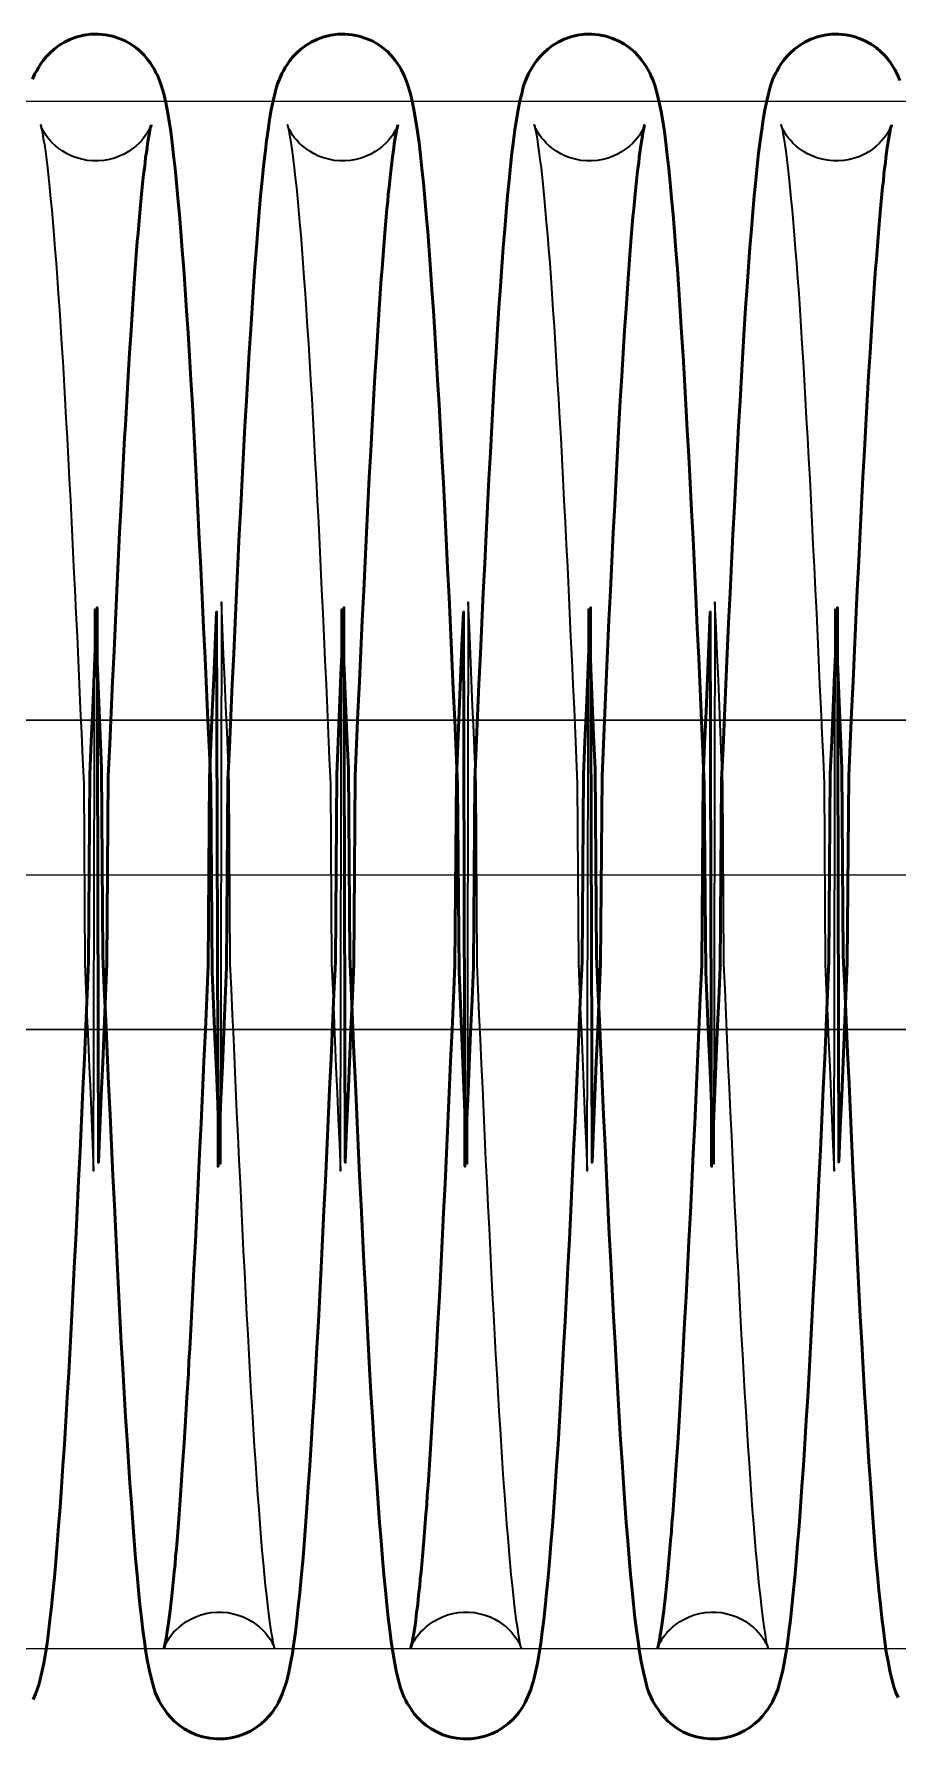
# Model space of a CAD drawing. Header units: millimetres. Extents: x 1448 to 104164, y -19509 to -89.
# Drawn here: x 57016 to 57071.8, y -3869 to -3758.8 of the extents above; entities that cross this region are included whole.
import ezdxf

# ---------------------------------------------------------------- set-up
doc = ezdxf.new("R2010")
doc.units = ezdxf.units.MM
doc.header["$LTSCALE"] = 60
doc.header["$MEASUREMENT"] = 0
doc.linetypes.add('CEN', pattern=[62, 60, -1, 0, -1])
doc.layers.get('0').update_dxf_attribs({"linetype": 'CONTINUOUS'})
doc.layers.add('cen', color=14, linetype='CONTINUOUS')
doc.layers.add('가려진 것(ISO)', color=7, linetype='CONTINUOUS', lineweight=35)
doc.layers.add('가시적인 것(ISO)', color=7, linetype='CONTINUOUS', lineweight=50)

# ---------------------------------------------------------------- blocks, each defined once
blk = doc.blocks.new('토션스프링 3')
at = {"layer": '가려진 것(ISO)', "flags": 128}
for points in [[(21461810.13, -50952857.63), (21461810.13, -50952857.65), (21461810.15, -50952857.7), (21461810.2, -50952857.81), (21461810.27, -50952857.97), (21461810.33, -50952858.08), (21461810.41, -50952858.2), (21461810.5, -50952858.33), (21461810.62, -50952858.48), (21461810.76, -50952858.65), (21461810.92, -50952858.83), (21461811.12, -50952859.01), (21461811.35, -50952859.19), (21461811.6, -50952859.36), (21461811.88, -50952859.52), (21461812.18, -50952859.66), (21461812.51, -50952859.77), (21461812.84, -50952859.86), (21461813.19, -50952859.92), (21461813.55, -50952859.95), (21461813.9, -50952859.95), (21461814.26, -50952859.91), (21461814.61, -50952859.85), (21461814.94, -50952859.76), (21461815.26, -50952859.63), (21461815.56, -50952859.49), (21461815.84, -50952859.33), (21461816.09, -50952859.16), (21461816.31, -50952858.98), (21461816.5, -50952858.8), (21461816.66, -50952858.62), (21461816.8, -50952858.46), (21461816.91, -50952858.31), (21461817, -50952858.17), (21461817.07, -50952858.05), (21461817.12, -50952857.95), (21461817.16, -50952857.87), (21461817.22, -50952857.74), (21461817.25, -50952857.67), (21461817.26, -50952857.63), (21461817.26, -50952857.64), (21461817.25, -50952857.67), (21461817.24, -50952857.73), (21461817.22, -50952857.81), (21461817.2, -50952857.91), (21461817.14, -50952858.17), (21461817.09, -50952858.51), (21461817.02, -50952858.9), (21461816.96, -50952859.35), (21461816.89, -50952859.86), (21461816.83, -50952860.42), (21461816.76, -50952861.02), (21461816.69, -50952861.68), (21461816.62, -50952862.38), (21461816.55, -50952863.13), (21461816.48, -50952863.93), (21461816.41, -50952864.76), (21461816.34, -50952865.64), (21461816.27, -50952866.56), (21461816.2, -50952867.53), (21461816.12, -50952868.53), (21461816.05, -50952869.57), (21461815.98, -50952870.66), (21461815.91, -50952871.77), (21461815.84, -50952872.93), (21461815.77, -50952874.11), (21461815.7, -50952875.33), (21461815.63, -50952876.58), (21461815.55, -50952877.86), (21461815.48, -50952879.18), (21461815.41, -50952880.53), (21461815.34, -50952881.91), (21461815.27, -50952883.31), (21461815.2, -50952884.74), (21461815.13, -50952886.2), (21461815.05, -50952887.68), (21461814.98, -50952889.18), (21461814.91, -50952890.7), (21461814.84, -50952892.24), (21461814.77, -50952893.79), (21461814.7, -50952895.37), (21461814.62, -50952896.97), (21461814.55, -50952898.58), (21461814.48, -50952900.21), (21461814.41, -50952911.85), (21461814.34, -50952913.5), (21461814.27, -50952915.16), (21461814.2, -50952916.83), (21461814.12, -50952918.5), (21461814.05, -50952920.18), (21461813.98, -50952921.86), (21461813.91, -50952923.54), (21461813.84, -50952925.23), (21461813.77, -50952888.93), (21461813.69, -50952890.62)], [(21461826.07, -50952857.63), (21461826.08, -50952857.65), (21461826.1, -50952857.7), (21461826.14, -50952857.81), (21461826.22, -50952857.97), (21461826.28, -50952858.07), (21461826.35, -50952858.19), (21461826.44, -50952858.33), (21461826.56, -50952858.48), (21461826.7, -50952858.65), (21461826.86, -50952858.82), (21461827.06, -50952859), (21461827.29, -50952859.18), (21461827.54, -50952859.35), (21461827.82, -50952859.51), (21461828.12, -50952859.65), (21461828.44, -50952859.77), (21461828.78, -50952859.86), (21461829.13, -50952859.92), (21461829.48, -50952859.95), (21461829.84, -50952859.95), (21461830.2, -50952859.92), (21461830.54, -50952859.85), (21461830.88, -50952859.76), (21461831.2, -50952859.64), (21461831.5, -50952859.49), (21461831.78, -50952859.33), (21461832.03, -50952859.16), (21461832.25, -50952858.98), (21461832.44, -50952858.8), (21461832.6, -50952858.62), (21461832.74, -50952858.46), (21461832.85, -50952858.31), (21461832.94, -50952858.17), (21461833.01, -50952858.06), (21461833.07, -50952857.95), (21461833.11, -50952857.87), (21461833.17, -50952857.74), (21461833.2, -50952857.67), (21461833.21, -50952857.63), (21461833.21, -50952857.63), (21461833.2, -50952857.67), (21461833.18, -50952857.73), (21461833.17, -50952857.81), (21461833.14, -50952857.91), (21461833.09, -50952858.17), (21461833.03, -50952858.51), (21461832.97, -50952858.9), (21461832.91, -50952859.35), (21461832.84, -50952859.86), (21461832.77, -50952860.41), (21461832.7, -50952861.02), (21461832.64, -50952861.68), (21461832.57, -50952862.38), (21461832.5, -50952863.13), (21461832.43, -50952863.92), (21461832.35, -50952864.76), (21461832.28, -50952865.64), (21461832.21, -50952866.56), (21461832.14, -50952867.52), (21461832.07, -50952868.53), (21461832, -50952869.57), (21461831.93, -50952870.65), (21461831.86, -50952871.77), (21461831.79, -50952872.92), (21461831.72, -50952874.11), (21461831.64, -50952875.33), (21461831.57, -50952876.58), (21461831.5, -50952877.86), (21461831.43, -50952879.18), (21461831.36, -50952880.53), (21461831.29, -50952881.9), (21461831.22, -50952883.31), (21461831.14, -50952884.74), (21461831.07, -50952886.2), (21461831, -50952887.68), (21461830.93, -50952889.18), (21461830.86, -50952890.7), (21461830.79, -50952892.23), (21461830.71, -50952893.79), (21461830.64, -50952895.37), (21461830.57, -50952896.96), (21461830.5, -50952898.58), (21461830.43, -50952900.21), (21461830.36, -50952911.85), (21461830.29, -50952913.5), (21461830.21, -50952915.16), (21461830.14, -50952916.83), (21461830.07, -50952918.5), (21461830, -50952920.18), (21461829.93, -50952921.86), (21461829.86, -50952923.54), (21461829.78, -50952925.23), (21461829.71, -50952888.93), (21461829.64, -50952890.62)], [(21461842.02, -50952857.63), (21461842.03, -50952857.65), (21461842.05, -50952857.7), (21461842.09, -50952857.81), (21461842.17, -50952857.97), (21461842.23, -50952858.07), (21461842.3, -50952858.19), (21461842.39, -50952858.33), (21461842.51, -50952858.48), (21461842.64, -50952858.65), (21461842.81, -50952858.82), (21461843.01, -50952859), (21461843.23, -50952859.18), (21461843.49, -50952859.35), (21461843.77, -50952859.51), (21461844.07, -50952859.65), (21461844.39, -50952859.77), (21461844.73, -50952859.86), (21461845.08, -50952859.92), (21461845.43, -50952859.95), (21461845.79, -50952859.95), (21461846.14, -50952859.92), (21461846.49, -50952859.85), (21461846.83, -50952859.76), (21461847.14, -50952859.64), (21461847.44, -50952859.49), (21461847.72, -50952859.33), (21461847.97, -50952859.16), (21461848.19, -50952858.98), (21461848.39, -50952858.8), (21461848.55, -50952858.62), (21461848.69, -50952858.46), (21461848.8, -50952858.31), (21461848.89, -50952858.17), (21461848.96, -50952858.06), (21461849.01, -50952857.95), (21461849.06, -50952857.87), (21461849.12, -50952857.74), (21461849.14, -50952857.67), (21461849.16, -50952857.63), (21461849.16, -50952857.63), (21461849.15, -50952857.67), (21461849.13, -50952857.73), (21461849.11, -50952857.81), (21461849.09, -50952857.91), (21461849.04, -50952858.17), (21461848.98, -50952858.51), (21461848.92, -50952858.9), (21461848.85, -50952859.35), (21461848.79, -50952859.86), (21461848.72, -50952860.41), (21461848.65, -50952861.02), (21461848.58, -50952861.68), (21461848.51, -50952862.38), (21461848.44, -50952863.13), (21461848.37, -50952863.92), (21461848.3, -50952864.76), (21461848.23, -50952865.64), (21461848.16, -50952866.56), (21461848.09, -50952867.52), (21461848.02, -50952868.53), (21461847.95, -50952869.57), (21461847.88, -50952870.65), (21461847.8, -50952871.77), (21461847.73, -50952872.92), (21461847.66, -50952874.11), (21461847.59, -50952875.33), (21461847.52, -50952876.58), (21461847.45, -50952877.86), (21461847.38, -50952879.18), (21461847.31, -50952880.53), (21461847.23, -50952881.9), (21461847.16, -50952883.31), (21461847.09, -50952884.74), (21461847.02, -50952886.2), (21461846.95, -50952887.68), (21461846.88, -50952889.18), (21461846.8, -50952890.7), (21461846.73, -50952892.23), (21461846.66, -50952893.79), (21461846.59, -50952895.37), (21461846.52, -50952896.96), (21461846.45, -50952898.58), (21461846.38, -50952900.21), (21461846.3, -50952911.85), (21461846.23, -50952913.5), (21461846.16, -50952915.16), (21461846.09, -50952916.83), (21461846.02, -50952918.5), (21461845.95, -50952920.18), (21461845.87, -50952921.86), (21461845.8, -50952923.54), (21461845.73, -50952925.23), (21461845.66, -50952888.93), (21461845.59, -50952890.62)], [(21461857.97, -50952857.63), (21461857.97, -50952857.65), (21461857.99, -50952857.7), (21461858.04, -50952857.81), (21461858.12, -50952857.97), (21461858.17, -50952858.07), (21461858.25, -50952858.19), (21461858.34, -50952858.33), (21461858.45, -50952858.48), (21461858.59, -50952858.65), (21461858.76, -50952858.82), (21461858.95, -50952859), (21461859.18, -50952859.18), (21461859.43, -50952859.35), (21461859.71, -50952859.51), (21461860.02, -50952859.65), (21461860.34, -50952859.77), (21461860.68, -50952859.86), (21461861.02, -50952859.92), (21461861.38, -50952859.95), (21461861.73, -50952859.95), (21461862.09, -50952859.92), (21461862.44, -50952859.85), (21461862.77, -50952859.76), (21461863.09, -50952859.64), (21461863.39, -50952859.49), (21461863.67, -50952859.33), (21461863.92, -50952859.16), (21461864.14, -50952858.98), (21461864.33, -50952858.8), (21461864.5, -50952858.62), (21461864.63, -50952858.46), (21461864.75, -50952858.31), (21461864.83, -50952858.17), (21461864.91, -50952858.06), (21461864.96, -50952857.95), (21461865, -50952857.87), (21461865.06, -50952857.74), (21461865.09, -50952857.67), (21461865.1, -50952857.63), (21461865.1, -50952857.63), (21461865.09, -50952857.67), (21461865.08, -50952857.73), (21461865.06, -50952857.81), (21461865.04, -50952857.91), (21461864.99, -50952858.17), (21461864.93, -50952858.51), (21461864.86, -50952858.9), (21461864.8, -50952859.35), (21461864.73, -50952859.86), (21461864.67, -50952860.41), (21461864.6, -50952861.02), (21461864.53, -50952861.68), (21461864.46, -50952862.38), (21461864.39, -50952863.13), (21461864.32, -50952863.92), (21461864.25, -50952864.76), (21461864.18, -50952865.64), (21461864.11, -50952866.56), (21461864.04, -50952867.52), (21461863.97, -50952868.53), (21461863.89, -50952869.57), (21461863.82, -50952870.65), (21461863.75, -50952871.77), (21461863.68, -50952872.92), (21461863.61, -50952874.11), (21461863.54, -50952875.33), (21461863.47, -50952876.58), (21461863.4, -50952877.86), (21461863.32, -50952879.18), (21461863.25, -50952880.53), (21461863.18, -50952881.9), (21461863.11, -50952883.31), (21461863.04, -50952884.74), (21461862.97, -50952886.2), (21461862.89, -50952887.68), (21461862.82, -50952889.18), (21461862.75, -50952890.7), (21461862.68, -50952892.23), (21461862.61, -50952893.79), (21461862.54, -50952895.37), (21461862.47, -50952896.96), (21461862.39, -50952898.58), (21461862.32, -50952900.21), (21461862.25, -50952911.85), (21461862.18, -50952913.5), (21461862.11, -50952915.16), (21461862.04, -50952916.83), (21461861.96, -50952918.5), (21461861.89, -50952920.18), (21461861.82, -50952921.86), (21461861.75, -50952923.54), (21461861.68, -50952925.23), (21461861.61, -50952888.93), (21461861.54, -50952890.62)], [(21461825.24, -50952956.08), (21461825.23, -50952956.06), (21461825.21, -50952956.01), (21461825.17, -50952955.9), (21461825.09, -50952955.74), (21461825.03, -50952955.64), (21461824.96, -50952955.52), (21461824.87, -50952955.38), (21461824.75, -50952955.23), (21461824.61, -50952955.06), (21461824.45, -50952954.89), (21461824.25, -50952954.71), (21461824.03, -50952954.53), (21461823.77, -50952954.36), (21461823.49, -50952954.2), (21461823.19, -50952954.06), (21461822.87, -50952953.94), (21461822.53, -50952953.85), (21461822.18, -50952953.79), (21461821.83, -50952953.76), (21461821.47, -50952953.76), (21461821.12, -50952953.79), (21461820.77, -50952953.86), (21461820.44, -50952953.95), (21461820.12, -50952954.07), (21461819.82, -50952954.21), (21461819.54, -50952954.37), (21461819.29, -50952954.55), (21461819.07, -50952954.73), (21461818.87, -50952954.91), (21461818.71, -50952955.08), (21461818.57, -50952955.25), (21461818.46, -50952955.4), (21461818.37, -50952955.53), (21461818.3, -50952955.65), (21461818.24, -50952955.75), (21461818.2, -50952955.84), (21461818.14, -50952955.97), (21461818.11, -50952956.04), (21461818.1, -50952956.08), (21461818.1, -50952956.08), (21461818.11, -50952956.04), (21461818.12, -50952955.99), (21461818.14, -50952955.9), (21461818.17, -50952955.8), (21461818.22, -50952955.54), (21461818.27, -50952955.21), (21461818.33, -50952954.82), (21461818.4, -50952954.37), (21461818.46, -50952953.86), (21461818.53, -50952953.3), (21461818.6, -50952952.69), (21461818.67, -50952952.03), (21461818.74, -50952951.32), (21461818.81, -50952950.56), (21461818.89, -50952949.77), (21461818.96, -50952948.93), (21461819.03, -50952948.05), (21461819.1, -50952947.13), (21461819.17, -50952946.17), (21461819.24, -50952945.16), (21461819.31, -50952944.12), (21461819.38, -50952943.03), (21461819.45, -50952941.91), (21461819.52, -50952940.76), (21461819.6, -50952939.57), (21461819.67, -50952938.35), (21461819.74, -50952937.1), (21461819.81, -50952935.82), (21461819.88, -50952934.51), (21461819.95, -50952933.16), (21461820.02, -50952931.78), (21461820.1, -50952930.38), (21461820.17, -50952928.95), (21461820.24, -50952927.49), (21461820.31, -50952926.01), (21461820.38, -50952924.51), (21461820.45, -50952922.99), (21461820.52, -50952921.45), (21461820.6, -50952919.89), (21461820.67, -50952918.32), (21461820.74, -50952916.73), (21461820.81, -50952915.12), (21461820.88, -50952913.49), (21461820.95, -50952911.85), (21461821.03, -50952900.2), (21461821.1, -50952898.54), (21461821.17, -50952896.87), (21461821.24, -50952895.2), (21461821.31, -50952893.52), (21461821.38, -50952891.84), (21461821.45, -50952890.16), (21461821.53, -50952888.47), (21461821.6, -50952924.78), (21461821.67, -50952923.09)], [(21461841.18, -50952956.08), (21461841.18, -50952956.06), (21461841.16, -50952956.01), (21461841.11, -50952955.9), (21461841.04, -50952955.74), (21461840.98, -50952955.64), (21461840.91, -50952955.52), (21461840.81, -50952955.38), (21461840.7, -50952955.23), (21461840.56, -50952955.06), (21461840.39, -50952954.89), (21461840.2, -50952954.71), (21461839.97, -50952954.53), (21461839.72, -50952954.36), (21461839.44, -50952954.2), (21461839.14, -50952954.06), (21461838.82, -50952953.94), (21461838.48, -50952953.85), (21461838.13, -50952953.79), (21461837.77, -50952953.76), (21461837.42, -50952953.76), (21461837.07, -50952953.79), (21461836.72, -50952953.86), (21461836.38, -50952953.95), (21461836.06, -50952954.07), (21461835.76, -50952954.21), (21461835.49, -50952954.37), (21461835.23, -50952954.55), (21461835.01, -50952954.73), (21461834.82, -50952954.91), (21461834.66, -50952955.08), (21461834.52, -50952955.25), (21461834.41, -50952955.4), (21461834.32, -50952955.53), (21461834.25, -50952955.65), (21461834.19, -50952955.75), (21461834.15, -50952955.84), (21461834.09, -50952955.97), (21461834.06, -50952956.04), (21461834.05, -50952956.08), (21461834.05, -50952956.08), (21461834.06, -50952956.04), (21461834.07, -50952955.99), (21461834.09, -50952955.9), (21461834.11, -50952955.8), (21461834.17, -50952955.54), (21461834.22, -50952955.21), (21461834.28, -50952954.82), (21461834.35, -50952954.37), (21461834.41, -50952953.86), (21461834.48, -50952953.3), (21461834.55, -50952952.69), (21461834.62, -50952952.03), (21461834.69, -50952951.32), (21461834.76, -50952950.57), (21461834.83, -50952949.77), (21461834.9, -50952948.93), (21461834.97, -50952948.05), (21461835.04, -50952947.13), (21461835.12, -50952946.17), (21461835.19, -50952945.16), (21461835.26, -50952944.12), (21461835.33, -50952943.03), (21461835.4, -50952941.92), (21461835.47, -50952940.76), (21461835.54, -50952939.57), (21461835.61, -50952938.35), (21461835.69, -50952937.1), (21461835.76, -50952935.82), (21461835.83, -50952934.51), (21461835.9, -50952933.16), (21461835.97, -50952931.78), (21461836.04, -50952930.38), (21461836.11, -50952928.95), (21461836.19, -50952927.49), (21461836.26, -50952926.01), (21461836.33, -50952924.51), (21461836.4, -50952922.99), (21461836.47, -50952921.45), (21461836.54, -50952919.89), (21461836.61, -50952918.32), (21461836.69, -50952916.73), (21461836.76, -50952915.12), (21461836.83, -50952913.49), (21461836.9, -50952911.85), (21461836.97, -50952900.2), (21461837.04, -50952898.54), (21461837.12, -50952896.87), (21461837.19, -50952895.2), (21461837.26, -50952893.52), (21461837.33, -50952891.84), (21461837.4, -50952890.15), (21461837.47, -50952888.47), (21461837.54, -50952924.78), (21461837.62, -50952923.09)], [(21461857.13, -50952956.08), (21461857.12, -50952956.06), (21461857.1, -50952956.01), (21461857.06, -50952955.9), (21461856.98, -50952955.74), (21461856.92, -50952955.64), (21461856.85, -50952955.52), (21461856.76, -50952955.38), (21461856.65, -50952955.23), (21461856.51, -50952955.06), (21461856.34, -50952954.89), (21461856.14, -50952954.71), (21461855.92, -50952954.53), (21461855.67, -50952954.36), (21461855.39, -50952954.2), (21461855.08, -50952954.06), (21461854.76, -50952953.94), (21461854.43, -50952953.85), (21461854.08, -50952953.79), (21461853.72, -50952953.76), (21461853.37, -50952953.76), (21461853.01, -50952953.79), (21461852.66, -50952953.86), (21461852.33, -50952953.95), (21461852.01, -50952954.07), (21461851.71, -50952954.21), (21461851.43, -50952954.37), (21461851.18, -50952954.55), (21461850.96, -50952954.73), (21461850.77, -50952954.91), (21461850.6, -50952955.08), (21461850.47, -50952955.25), (21461850.35, -50952955.4), (21461850.26, -50952955.53), (21461850.19, -50952955.65), (21461850.14, -50952955.75), (21461850.09, -50952955.84), (21461850.04, -50952955.97), (21461850.01, -50952956.04), (21461849.99, -50952956.08), (21461849.99, -50952956.08), (21461850, -50952956.04), (21461850.02, -50952955.99), (21461850.04, -50952955.9), (21461850.06, -50952955.8), (21461850.11, -50952955.54), (21461850.17, -50952955.21), (21461850.23, -50952954.82), (21461850.29, -50952954.37), (21461850.36, -50952953.86), (21461850.43, -50952953.3), (21461850.49, -50952952.69), (21461850.57, -50952952.03), (21461850.64, -50952951.32), (21461850.71, -50952950.57), (21461850.78, -50952949.77), (21461850.85, -50952948.93), (21461850.92, -50952948.05), (21461850.99, -50952947.13), (21461851.06, -50952946.17), (21461851.13, -50952945.16), (21461851.2, -50952944.12), (21461851.28, -50952943.03), (21461851.35, -50952941.92), (21461851.42, -50952940.76), (21461851.49, -50952939.57), (21461851.56, -50952938.35), (21461851.63, -50952937.1), (21461851.7, -50952935.82), (21461851.77, -50952934.51), (21461851.85, -50952933.16), (21461851.92, -50952931.78), (21461851.99, -50952930.38), (21461852.06, -50952928.95), (21461852.13, -50952927.49), (21461852.2, -50952926.01), (21461852.28, -50952924.51), (21461852.35, -50952922.99), (21461852.42, -50952921.45), (21461852.49, -50952919.89), (21461852.56, -50952918.32), (21461852.63, -50952916.73), (21461852.7, -50952915.12), (21461852.78, -50952913.49), (21461852.85, -50952911.85), (21461852.92, -50952900.2), (21461852.99, -50952898.54), (21461853.06, -50952896.87), (21461853.13, -50952895.2), (21461853.21, -50952893.52), (21461853.28, -50952891.84), (21461853.35, -50952890.15), (21461853.42, -50952888.47), (21461853.49, -50952924.78), (21461853.56, -50952923.09)]]:
    blk.add_lwpolyline(points, dxfattribs=at)
at = {"layer": '가시적인 것(ISO)', "flags": 128}
for points in [[(21461809.59, -50952854.75), (21461809.72, -50952854.43), (21461809.81, -50952854.25), (21461809.91, -50952854.05), (21461810.03, -50952853.85), (21461810.17, -50952853.63), (21461810.35, -50952853.39), (21461810.56, -50952853.14), (21461810.81, -50952852.9), (21461811.1, -50952852.65), (21461811.43, -50952852.41), (21461811.8, -50952852.21), (21461812.2, -50952852.03), (21461812.63, -50952851.89), (21461813.08, -50952851.8), (21461813.54, -50952851.76), (21461814.01, -50952851.77), (21461814.46, -50952851.83), (21461814.91, -50952851.93), (21461815.33, -50952852.09), (21461815.72, -50952852.27), (21461816.08, -50952852.49), (21461816.4, -50952852.73), (21461816.67, -50952852.98), (21461816.91, -50952853.23), (21461817.1, -50952853.47), (21461817.27, -50952853.7), (21461817.41, -50952853.92), (21461817.52, -50952854.12), (21461817.63, -50952854.31), (21461817.79, -50952854.65), (21461817.9, -50952854.97), (21461817.99, -50952855.25), (21461818.06, -50952855.53), (21461818.19, -50952856.08), (21461818.31, -50952856.66), (21461818.41, -50952857.28), (21461818.51, -50952857.94), (21461818.61, -50952858.66), (21461818.71, -50952859.45), (21461818.8, -50952860.3), (21461818.9, -50952861.22), (21461818.99, -50952862.21), (21461819.08, -50952863.26), (21461819.18, -50952864.37), (21461819.27, -50952865.55), (21461819.36, -50952866.79), (21461819.45, -50952868.08), (21461819.55, -50952869.44), (21461819.64, -50952870.86), (21461819.73, -50952872.33), (21461819.82, -50952873.87), (21461819.91, -50952875.46), (21461820.01, -50952877.1), (21461820.1, -50952878.79), (21461820.19, -50952880.52), (21461820.28, -50952882.3), (21461820.37, -50952884.11), (21461820.46, -50952885.97), (21461820.55, -50952887.87), (21461820.65, -50952889.81), (21461820.74, -50952891.79), (21461820.83, -50952893.79), (21461820.92, -50952895.83), (21461821.01, -50952897.88), (21461821.1, -50952899.96), (21461821.2, -50952912.05), (21461821.29, -50952914.16), (21461821.38, -50952916.29), (21461821.47, -50952918.44), (21461821.56, -50952920.6), (21461821.65, -50952922.76), (21461821.75, -50952924.93), (21461821.84, -50952889.1), (21461821.93, -50952891.26), (21461822.02, -50952893.41), (21461822.11, -50952895.55), (21461822.2, -50952897.69), (21461822.3, -50952899.82), (21461822.39, -50952911.94), (21461822.48, -50952914.04), (21461822.57, -50952916.11), (21461822.66, -50952918.16), (21461822.75, -50952920.18), (21461822.84, -50952922.16), (21461822.94, -50952924.12), (21461823.03, -50952926.04), (21461823.12, -50952927.93), (21461823.21, -50952929.78), (21461823.3, -50952931.59), (21461823.39, -50952933.35), (21461823.49, -50952935.07), (21461823.58, -50952936.73), (21461823.62, -50952937.54), (21461823.67, -50952938.34), (21461823.76, -50952939.89), (21461823.85, -50952941.39), (21461823.94, -50952942.84), (21461824.03, -50952944.23), (21461824.12, -50952945.55), (21461824.17, -50952946.19), (21461824.21, -50952946.81), (21461824.26, -50952947.42), (21461824.31, -50952948), (21461824.35, -50952948.57), (21461824.4, -50952949.12), (21461824.44, -50952949.66), (21461824.49, -50952950.17), (21461824.53, -50952950.67), (21461824.58, -50952951.15), (21461824.62, -50952951.62), (21461824.66, -50952952.06), (21461824.71, -50952952.49), (21461824.75, -50952952.89), (21461824.8, -50952953.27), (21461824.84, -50952953.64), (21461824.88, -50952953.98), (21461824.92, -50952954.3), (21461824.97, -50952954.6), (21461825.01, -50952954.88), (21461825.05, -50952955.13), (21461825.09, -50952955.36), (21461825.12, -50952955.56), (21461825.16, -50952955.73), (21461825.19, -50952955.88), (21461825.21, -50952955.98), (21461825.23, -50952956.05), (21461825.24, -50952956.08)], [(21461821.67, -50952923.09), (21461821.76, -50952920.93), (21461821.85, -50952918.77), (21461821.94, -50952916.62), (21461822.04, -50952914.48), (21461822.13, -50952912.36), (21461822.22, -50952900.26), (21461822.31, -50952898.19), (21461822.4, -50952896.13), (21461822.49, -50952894.1), (21461822.58, -50952892.09), (21461822.68, -50952890.11), (21461822.77, -50952888.16), (21461822.86, -50952886.25), (21461822.95, -50952884.38), (21461823.04, -50952882.56), (21461823.13, -50952880.78), (21461823.23, -50952879.04), (21461823.32, -50952877.35), (21461823.41, -50952875.7), (21461823.5, -50952874.1), (21461823.59, -50952872.56), (21461823.69, -50952871.07), (21461823.78, -50952869.64), (21461823.87, -50952868.27), (21461823.96, -50952866.96), (21461824.05, -50952865.72), (21461824.15, -50952864.53), (21461824.24, -50952863.41), (21461824.33, -50952862.36), (21461824.43, -50952861.37), (21461824.52, -50952860.44), (21461824.61, -50952859.58), (21461824.71, -50952858.79), (21461824.8, -50952858.06), (21461824.9, -50952857.39), (21461825.01, -50952856.76), (21461825.13, -50952856.17), (21461825.26, -50952855.62), (21461825.42, -50952855.06), (21461825.53, -50952854.75), (21461825.67, -50952854.43), (21461825.75, -50952854.25), (21461825.86, -50952854.05), (21461825.98, -50952853.85), (21461826.12, -50952853.63), (21461826.3, -50952853.39), (21461826.51, -50952853.14), (21461826.75, -50952852.89), (21461827.05, -50952852.65), (21461827.38, -50952852.41), (21461827.75, -50952852.21), (21461828.15, -50952852.03), (21461828.58, -50952851.89), (21461829.03, -50952851.8), (21461829.49, -50952851.76), (21461829.95, -50952851.77), (21461830.41, -50952851.83), (21461830.85, -50952851.93), (21461831.27, -50952852.09), (21461831.67, -50952852.27), (21461832.03, -50952852.49), (21461832.34, -50952852.73), (21461832.62, -50952852.98), (21461832.85, -50952853.23), (21461833.05, -50952853.47), (21461833.21, -50952853.7), (21461833.35, -50952853.92), (21461833.47, -50952854.12), (21461833.57, -50952854.31), (21461833.74, -50952854.66), (21461833.85, -50952854.97), (21461833.94, -50952855.25), (21461834, -50952855.53), (21461834.13, -50952856.08), (21461834.25, -50952856.66), (21461834.36, -50952857.28), (21461834.46, -50952857.94), (21461834.56, -50952858.66), (21461834.65, -50952859.45), (21461834.75, -50952860.3), (21461834.84, -50952861.22), (21461834.94, -50952862.21), (21461835.03, -50952863.26), (21461835.12, -50952864.37), (21461835.22, -50952865.55), (21461835.31, -50952866.79), (21461835.4, -50952868.08), (21461835.49, -50952869.44), (21461835.58, -50952870.86), (21461835.68, -50952872.33), (21461835.77, -50952873.87), (21461835.86, -50952875.46), (21461835.95, -50952877.1), (21461836.04, -50952878.79), (21461836.14, -50952880.52), (21461836.23, -50952882.3), (21461836.32, -50952884.11), (21461836.41, -50952885.97), (21461836.5, -50952887.87), (21461836.59, -50952889.81), (21461836.69, -50952891.79), (21461836.78, -50952893.79), (21461836.87, -50952895.83), (21461836.96, -50952897.88), (21461837.05, -50952899.96), (21461837.14, -50952912.05), (21461837.23, -50952914.16), (21461837.33, -50952916.29), (21461837.42, -50952918.44), (21461837.51, -50952920.6), (21461837.6, -50952922.76), (21461837.69, -50952924.93), (21461837.78, -50952889.1), (21461837.88, -50952891.26), (21461837.97, -50952893.41), (21461838.06, -50952895.55), (21461838.15, -50952897.69), (21461838.24, -50952899.82), (21461838.33, -50952911.94), (21461838.43, -50952914.04), (21461838.52, -50952916.11), (21461838.61, -50952918.16), (21461838.7, -50952920.18), (21461838.79, -50952922.16), (21461838.88, -50952924.12), (21461838.97, -50952926.04), (21461839.07, -50952927.93), (21461839.16, -50952929.78), (21461839.25, -50952931.59), (21461839.34, -50952933.35), (21461839.43, -50952935.07), (21461839.52, -50952936.73), (21461839.57, -50952937.54), (21461839.61, -50952938.34), (21461839.71, -50952939.89), (21461839.8, -50952941.39), (21461839.89, -50952942.84), (21461839.98, -50952944.23), (21461840.07, -50952945.55), (21461840.12, -50952946.19), (21461840.16, -50952946.81), (21461840.21, -50952947.42), (21461840.25, -50952948), (21461840.3, -50952948.57), (21461840.34, -50952949.12), (21461840.39, -50952949.66), (21461840.43, -50952950.17), (21461840.48, -50952950.67), (21461840.52, -50952951.15), (21461840.57, -50952951.62), (21461840.61, -50952952.06), (21461840.66, -50952952.49), (21461840.7, -50952952.89), (21461840.74, -50952953.27), (21461840.79, -50952953.64), (21461840.83, -50952953.98), (21461840.87, -50952954.3), (21461840.91, -50952954.6), (21461840.95, -50952954.88), (21461840.99, -50952955.13), (21461841.03, -50952955.36), (21461841.07, -50952955.56), (21461841.1, -50952955.73), (21461841.13, -50952955.88), (21461841.16, -50952955.98), (21461841.18, -50952956.05), (21461841.18, -50952956.08)], [(21461837.62, -50952923.09), (21461837.71, -50952920.93), (21461837.8, -50952918.77), (21461837.89, -50952916.62), (21461837.98, -50952914.48), (21461838.07, -50952912.36), (21461838.17, -50952900.26), (21461838.26, -50952898.19), (21461838.35, -50952896.13), (21461838.44, -50952894.1), (21461838.53, -50952892.09), (21461838.62, -50952890.11), (21461838.71, -50952888.16), (21461838.81, -50952886.25), (21461838.9, -50952884.38), (21461838.99, -50952882.56), (21461839.08, -50952880.78), (21461839.17, -50952879.04), (21461839.26, -50952877.35), (21461839.36, -50952875.7), (21461839.45, -50952874.1), (21461839.54, -50952872.56), (21461839.63, -50952871.07), (21461839.72, -50952869.64), (21461839.82, -50952868.27), (21461839.91, -50952866.96), (21461840, -50952865.72), (21461840.09, -50952864.53), (21461840.19, -50952863.41), (21461840.28, -50952862.36), (21461840.37, -50952861.37), (21461840.47, -50952860.44), (21461840.56, -50952859.58), (21461840.65, -50952858.79), (21461840.75, -50952858.06), (21461840.85, -50952857.39), (21461840.96, -50952856.76), (21461841.08, -50952856.17), (21461841.21, -50952855.61), (21461841.37, -50952855.06), (21461841.48, -50952854.75), (21461841.62, -50952854.43), (21461841.7, -50952854.25), (21461841.8, -50952854.05), (21461841.92, -50952853.85), (21461842.07, -50952853.63), (21461842.24, -50952853.39), (21461842.45, -50952853.14), (21461842.7, -50952852.89), (21461842.99, -50952852.65), (21461843.32, -50952852.41), (21461843.69, -50952852.2), (21461844.1, -50952852.03), (21461844.53, -50952851.89), (21461844.98, -50952851.8), (21461845.44, -50952851.76), (21461845.9, -50952851.77), (21461846.36, -50952851.83), (21461846.8, -50952851.93), (21461847.22, -50952852.09), (21461847.62, -50952852.28), (21461847.97, -50952852.49), (21461848.29, -50952852.73), (21461848.57, -50952852.98), (21461848.8, -50952853.23), (21461849, -50952853.47), (21461849.16, -50952853.7), (21461849.3, -50952853.92), (21461849.42, -50952854.12), (21461849.52, -50952854.31), (21461849.68, -50952854.66), (21461849.8, -50952854.97), (21461849.88, -50952855.25), (21461849.95, -50952855.53), (21461850.08, -50952856.08), (21461850.2, -50952856.66), (21461850.31, -50952857.28), (21461850.41, -50952857.94), (21461850.5, -50952858.66), (21461850.6, -50952859.45), (21461850.7, -50952860.3), (21461850.79, -50952861.22), (21461850.89, -50952862.21), (21461850.98, -50952863.26), (21461851.07, -50952864.37), (21461851.16, -50952865.55), (21461851.26, -50952866.79), (21461851.35, -50952868.08), (21461851.44, -50952869.44), (21461851.53, -50952870.86), (21461851.62, -50952872.33), (21461851.72, -50952873.87), (21461851.81, -50952875.46), (21461851.9, -50952877.1), (21461851.99, -50952878.79), (21461852.08, -50952880.52), (21461852.17, -50952882.3), (21461852.27, -50952884.11), (21461852.36, -50952885.97), (21461852.45, -50952887.87), (21461852.54, -50952889.81), (21461852.63, -50952891.79), (21461852.72, -50952893.79), (21461852.82, -50952895.83), (21461852.91, -50952897.88), (21461853, -50952899.96), (21461853.09, -50952912.05), (21461853.18, -50952914.16), (21461853.27, -50952916.29), (21461853.36, -50952918.44), (21461853.46, -50952920.6), (21461853.55, -50952922.76), (21461853.64, -50952924.93), (21461853.73, -50952889.1), (21461853.82, -50952891.26), (21461853.91, -50952893.41), (21461854.01, -50952895.55), (21461854.1, -50952897.69), (21461854.19, -50952899.82), (21461854.28, -50952911.94), (21461854.37, -50952914.04), (21461854.46, -50952916.11), (21461854.56, -50952918.16), (21461854.65, -50952920.18), (21461854.74, -50952922.16), (21461854.83, -50952924.12), (21461854.92, -50952926.04), (21461855.01, -50952927.93), (21461855.1, -50952929.78), (21461855.2, -50952931.59), (21461855.29, -50952933.35), (21461855.38, -50952935.07), (21461855.47, -50952936.73), (21461855.52, -50952937.54), (21461855.56, -50952938.34), (21461855.65, -50952939.89), (21461855.74, -50952941.39), (21461855.84, -50952942.84), (21461855.93, -50952944.23), (21461856.02, -50952945.55), (21461856.06, -50952946.19), (21461856.11, -50952946.81), (21461856.15, -50952947.42), (21461856.2, -50952948), (21461856.24, -50952948.57), (21461856.29, -50952949.12), (21461856.33, -50952949.66), (21461856.38, -50952950.17), (21461856.42, -50952950.67), (21461856.47, -50952951.15), (21461856.51, -50952951.62), (21461856.56, -50952952.06), (21461856.6, -50952952.49), (21461856.65, -50952952.89), (21461856.69, -50952953.27), (21461856.73, -50952953.64), (21461856.78, -50952953.98), (21461856.82, -50952954.3), (21461856.86, -50952954.6), (21461856.9, -50952954.88), (21461856.94, -50952955.13), (21461856.98, -50952955.36), (21461857.02, -50952955.56), (21461857.05, -50952955.73), (21461857.08, -50952955.88), (21461857.11, -50952955.98), (21461857.12, -50952956.05), (21461857.13, -50952956.08)], [(21461853.56, -50952923.09), (21461853.65, -50952920.93), (21461853.75, -50952918.77), (21461853.84, -50952916.62), (21461853.93, -50952914.48), (21461854.02, -50952912.36), (21461854.11, -50952900.26), (21461854.2, -50952898.19), (21461854.29, -50952896.13), (21461854.39, -50952894.1), (21461854.48, -50952892.09), (21461854.57, -50952890.11), (21461854.66, -50952888.16), (21461854.75, -50952886.25), (21461854.85, -50952884.38), (21461854.94, -50952882.56), (21461855.03, -50952880.78), (21461855.12, -50952879.04), (21461855.21, -50952877.35), (21461855.3, -50952875.7), (21461855.39, -50952874.1), (21461855.49, -50952872.56), (21461855.58, -50952871.07), (21461855.67, -50952869.64), (21461855.76, -50952868.27), (21461855.86, -50952866.96), (21461855.95, -50952865.72), (21461856.04, -50952864.53), (21461856.13, -50952863.41), (21461856.23, -50952862.36), (21461856.32, -50952861.37), (21461856.41, -50952860.44), (21461856.51, -50952859.58), (21461856.6, -50952858.79), (21461856.7, -50952858.06), (21461856.8, -50952857.39), (21461856.9, -50952856.76), (21461857.02, -50952856.17), (21461857.15, -50952855.61), (21461857.32, -50952855.06), (21461857.43, -50952854.75), (21461857.56, -50952854.42), (21461857.65, -50952854.25), (21461857.75, -50952854.05), (21461857.87, -50952853.85), (21461858.01, -50952853.63), (21461858.19, -50952853.39), (21461858.4, -50952853.14), (21461858.65, -50952852.89), (21461858.94, -50952852.65), (21461859.27, -50952852.41), (21461859.64, -50952852.2), (21461860.04, -50952852.03), (21461860.47, -50952851.89), (21461860.92, -50952851.8), (21461861.38, -50952851.76), (21461861.85, -50952851.77), (21461862.31, -50952851.83), (21461862.75, -50952851.93), (21461863.17, -50952852.09), (21461863.56, -50952852.28), (21461863.92, -50952852.49), (21461864.24, -50952852.73), (21461864.51, -50952852.98), (21461864.75, -50952853.23), (21461864.94, -50952853.47), (21461865.11, -50952853.7), (21461865.25, -50952853.92), (21461865.36, -50952854.12), (21461865.47, -50952854.31), (21461865.63, -50952854.66)], [(21461813.69, -50952890.62), (21461813.6, -50952892.78), (21461813.51, -50952894.94), (21461813.42, -50952897.09), (21461813.33, -50952899.22), (21461813.24, -50952911.34), (21461813.15, -50952913.43), (21461813.05, -50952915.51), (21461812.96, -50952917.57), (21461812.87, -50952919.6), (21461812.78, -50952921.61), (21461812.69, -50952923.59), (21461812.6, -50952925.54), (21461812.5, -50952927.45), (21461812.41, -50952929.31), (21461812.32, -50952931.13), (21461812.23, -50952932.91), (21461812.14, -50952934.65), (21461812.05, -50952936.35), (21461811.95, -50952938), (21461811.86, -50952939.59), (21461811.77, -50952941.14), (21461811.68, -50952942.62), (21461811.59, -50952944.05), (21461811.49, -50952945.42), (21461811.4, -50952946.72), (21461811.31, -50952947.97), (21461811.22, -50952949.15), (21461811.13, -50952950.28), (21461811.03, -50952951.34), (21461810.94, -50952952.33), (21461810.84, -50952953.26), (21461810.75, -50952954.13), (21461810.65, -50952954.93), (21461810.56, -50952955.66), (21461810.46, -50952956.33), (21461810.35, -50952956.95), (21461810.23, -50952957.54), (21461810.11, -50952958.09), (21461809.96, -50952958.64), (21461809.85, -50952958.95), (21461809.7, -50952959.28)], [(21461829.64, -50952890.62), (21461829.55, -50952892.78), (21461829.46, -50952894.94), (21461829.37, -50952897.09), (21461829.27, -50952899.22), (21461829.18, -50952911.34), (21461829.09, -50952913.43), (21461829, -50952915.51), (21461828.91, -50952917.57), (21461828.82, -50952919.6), (21461828.73, -50952921.61), (21461828.63, -50952923.59), (21461828.54, -50952925.54), (21461828.45, -50952927.45), (21461828.36, -50952929.31), (21461828.27, -50952931.13), (21461828.18, -50952932.91), (21461828.08, -50952934.65), (21461827.99, -50952936.35), (21461827.9, -50952938), (21461827.81, -50952939.59), (21461827.72, -50952941.14), (21461827.63, -50952942.62), (21461827.53, -50952944.05), (21461827.44, -50952945.42), (21461827.35, -50952946.72), (21461827.26, -50952947.97), (21461827.17, -50952949.15), (21461827.07, -50952950.27), (21461826.98, -50952951.33), (21461826.89, -50952952.33), (21461826.79, -50952953.26), (21461826.7, -50952954.13), (21461826.6, -50952954.93), (21461826.5, -50952955.66), (21461826.4, -50952956.33), (21461826.3, -50952956.95), (21461826.18, -50952957.54), (21461826.05, -50952958.09), (21461825.91, -50952958.65), (21461825.81, -50952958.95), (21461825.66, -50952959.28), (21461825.57, -50952959.46), (21461825.46, -50952959.66), (21461825.33, -50952959.86), (21461825.19, -50952960.08), (21461825.01, -50952960.32), (21461824.8, -50952960.57), (21461824.55, -50952960.82), (21461824.26, -50952961.06), (21461823.93, -50952961.3), (21461823.56, -50952961.51), (21461823.16, -50952961.68), (21461822.73, -50952961.82), (21461822.28, -50952961.91), (21461821.82, -50952961.95), (21461821.35, -50952961.94), (21461820.9, -50952961.88), (21461820.45, -50952961.77), (21461820.03, -50952961.62), (21461819.64, -50952961.43), (21461819.28, -50952961.21), (21461818.97, -50952960.98), (21461818.69, -50952960.73), (21461818.45, -50952960.48), (21461818.26, -50952960.23), (21461818.09, -50952960.01), (21461817.96, -50952959.79), (21461817.84, -50952959.59), (21461817.75, -50952959.4), (21461817.6, -50952959.06), (21461817.48, -50952958.75), (21461817.31, -50952958.18), (21461817.17, -50952957.62), (21461817.06, -50952957.05), (21461816.95, -50952956.44), (21461816.85, -50952955.78), (21461816.75, -50952955.05), (21461816.66, -50952954.26), (21461816.56, -50952953.41), (21461816.47, -50952952.5), (21461816.37, -50952951.52), (21461816.28, -50952950.48), (21461816.19, -50952949.37), (21461816.1, -50952948.19), (21461816, -50952946.95), (21461815.91, -50952945.64), (21461815.82, -50952944.28), (21461815.73, -50952942.86), (21461815.63, -50952941.38), (21461815.54, -50952939.85), (21461815.45, -50952938.26), (21461815.36, -50952936.63), (21461815.27, -50952934.95), (21461815.18, -50952933.22), (21461815.08, -50952931.44), (21461814.99, -50952929.61), (21461814.9, -50952927.75), (21461814.81, -50952925.84), (21461814.72, -50952923.9), (21461814.63, -50952921.94), (21461814.53, -50952919.94), (21461814.44, -50952917.92), (21461814.35, -50952915.87), (21461814.26, -50952913.79), (21461814.17, -50952911.68), (21461814.08, -50952899.56), (21461813.98, -50952897.43), (21461813.89, -50952895.28), (21461813.8, -50952893.13), (21461813.71, -50952890.98), (21461813.62, -50952888.82), (21461813.53, -50952924.66), (21461813.44, -50952922.5), (21461813.34, -50952920.34), (21461813.25, -50952918.18), (21461813.16, -50952916.04), (21461813.07, -50952913.91), (21461812.98, -50952911.79), (21461812.89, -50952899.7), (21461812.79, -50952897.64), (21461812.7, -50952895.6), (21461812.61, -50952893.58), (21461812.52, -50952891.58), (21461812.43, -50952889.62), (21461812.34, -50952887.69), (21461812.24, -50952885.8), (21461812.15, -50952883.95), (21461812.06, -50952882.15), (21461811.97, -50952880.39), (21461811.88, -50952878.68), (21461811.79, -50952877.02), (21461811.7, -50952875.4), (21461811.61, -50952873.84), (21461811.51, -50952872.33), (21461811.42, -50952870.89), (21461811.33, -50952869.5), (21461811.29, -50952868.83), (21461811.24, -50952868.18), (21461811.2, -50952867.54), (21461811.15, -50952866.92), (21461811.1, -50952866.32), (21461811.06, -50952865.73), (21461811.01, -50952865.16), (21461810.97, -50952864.6), (21461810.92, -50952864.07), (21461810.88, -50952863.55), (21461810.83, -50952863.05), (21461810.79, -50952862.56), (21461810.74, -50952862.1), (21461810.7, -50952861.65), (21461810.65, -50952861.23), (21461810.61, -50952860.82), (21461810.57, -50952860.44), (21461810.52, -50952860.07), (21461810.48, -50952859.73), (21461810.44, -50952859.41), (21461810.4, -50952859.11), (21461810.36, -50952858.83), (21461810.31, -50952858.58), (21461810.28, -50952858.35), (21461810.24, -50952858.15), (21461810.2, -50952857.97), (21461810.18, -50952857.83), (21461810.15, -50952857.72), (21461810.13, -50952857.66), (21461810.13, -50952857.63)], [(21461845.59, -50952890.62), (21461845.5, -50952892.78), (21461845.4, -50952894.94), (21461845.31, -50952897.09), (21461845.22, -50952899.22), (21461845.13, -50952911.34), (21461845.04, -50952913.43), (21461844.95, -50952915.51), (21461844.86, -50952917.57), (21461844.76, -50952919.6), (21461844.67, -50952921.61), (21461844.58, -50952923.59), (21461844.49, -50952925.54), (21461844.4, -50952927.45), (21461844.31, -50952929.31), (21461844.21, -50952931.13), (21461844.12, -50952932.91), (21461844.03, -50952934.65), (21461843.94, -50952936.35), (21461843.85, -50952938), (21461843.76, -50952939.59), (21461843.66, -50952941.14), (21461843.57, -50952942.62), (21461843.48, -50952944.05), (21461843.39, -50952945.42), (21461843.3, -50952946.72), (21461843.2, -50952947.97), (21461843.11, -50952949.15), (21461843.02, -50952950.28), (21461842.93, -50952951.34), (21461842.83, -50952952.33), (21461842.74, -50952953.26), (21461842.64, -50952954.13), (21461842.55, -50952954.93), (21461842.45, -50952955.66), (21461842.35, -50952956.33), (21461842.24, -50952956.95), (21461842.13, -50952957.54), (21461842, -50952958.09), (21461841.86, -50952958.65), (21461841.75, -50952958.95), (21461841.61, -50952959.28), (21461841.51, -50952959.46), (21461841.41, -50952959.66), (21461841.28, -50952959.86), (21461841.14, -50952960.08), (21461840.96, -50952960.32), (21461840.75, -50952960.57), (21461840.5, -50952960.82), (21461840.21, -50952961.06), (21461839.88, -50952961.29), (21461839.51, -50952961.5), (21461839.11, -50952961.68), (21461838.68, -50952961.82), (21461838.23, -50952961.91), (21461837.77, -50952961.95), (21461837.3, -50952961.94), (21461836.85, -50952961.88), (21461836.4, -50952961.78), (21461835.98, -50952961.62), (21461835.59, -50952961.44), (21461835.23, -50952961.22), (21461834.92, -50952960.98), (21461834.64, -50952960.73), (21461834.4, -50952960.48), (21461834.21, -50952960.24), (21461834.04, -50952960.01), (21461833.91, -50952959.79), (21461833.79, -50952959.59), (21461833.7, -50952959.4), (21461833.55, -50952959.06), (21461833.43, -50952958.75), (21461833.34, -50952958.46), (21461833.26, -50952958.19), (21461833.12, -50952957.63), (21461833, -50952957.05), (21461832.89, -50952956.43), (21461832.79, -50952955.76), (21461832.7, -50952955.04), (21461832.6, -50952954.26), (21461832.51, -50952953.42), (21461832.41, -50952952.5), (21461832.32, -50952951.52), (21461832.23, -50952950.48), (21461832.14, -50952949.37), (21461832.04, -50952948.2), (21461831.95, -50952946.97), (21461831.86, -50952945.67), (21461831.77, -50952944.31), (21461831.67, -50952942.89), (21461831.58, -50952941.41), (21461831.49, -50952939.87), (21461831.4, -50952938.29), (21461831.31, -50952936.65), (21461831.21, -50952934.97), (21461831.12, -50952933.24), (21461831.03, -50952931.47), (21461830.94, -50952929.65), (21461830.85, -50952927.79), (21461830.76, -50952925.88), (21461830.67, -50952923.94), (21461830.57, -50952921.97), (21461830.48, -50952919.97), (21461830.39, -50952917.94), (21461830.3, -50952915.89), (21461830.21, -50952913.82), (21461830.12, -50952911.72), (21461830.02, -50952899.61), (21461829.93, -50952897.47), (21461829.84, -50952895.33), (21461829.75, -50952893.17), (21461829.66, -50952891.01), (21461829.57, -50952888.84), (21461829.47, -50952924.68), (21461829.38, -50952922.52), (21461829.29, -50952920.37), (21461829.2, -50952918.22), (21461829.11, -50952916.08), (21461829.02, -50952913.95), (21461828.93, -50952911.83), (21461828.83, -50952899.74), (21461828.74, -50952897.66), (21461828.65, -50952895.62), (21461828.56, -50952893.6), (21461828.47, -50952891.61), (21461828.38, -50952889.66), (21461828.29, -50952887.73), (21461828.19, -50952885.84), (21461828.1, -50952883.99), (21461828.01, -50952882.18), (21461827.92, -50952880.41), (21461827.83, -50952878.7), (21461827.78, -50952877.86), (21461827.74, -50952877.04), (21461827.69, -50952876.23), (21461827.65, -50952875.43), (21461827.55, -50952873.87), (21461827.46, -50952872.36), (21461827.37, -50952870.91), (21461827.28, -50952869.52), (21461827.19, -50952868.2), (21461827.14, -50952867.56), (21461827.1, -50952866.93), (21461827.05, -50952866.33), (21461827.01, -50952865.74), (21461826.96, -50952865.17), (21461826.92, -50952864.62), (21461826.83, -50952863.56), (21461826.78, -50952863.06), (21461826.73, -50952862.58), (21461826.69, -50952862.11), (21461826.64, -50952861.66), (21461826.6, -50952861.23), (21461826.55, -50952860.82), (21461826.51, -50952860.44), (21461826.46, -50952860.07), (21461826.42, -50952859.72), (21461826.38, -50952859.4), (21461826.34, -50952859.1), (21461826.3, -50952858.83), (21461826.26, -50952858.58), (21461826.22, -50952858.35), (21461826.19, -50952858.15), (21461826.15, -50952857.98), (21461826.12, -50952857.83), (21461826.1, -50952857.72), (21461826.08, -50952857.65), (21461826.07, -50952857.63)], [(21461861.54, -50952890.62), (21461861.44, -50952892.78), (21461861.35, -50952894.94), (21461861.26, -50952897.09), (21461861.17, -50952899.22), (21461861.08, -50952911.34), (21461860.99, -50952913.43), (21461860.89, -50952915.51), (21461860.8, -50952917.57), (21461860.71, -50952919.6), (21461860.62, -50952921.61), (21461860.53, -50952923.59), (21461860.44, -50952925.54), (21461860.34, -50952927.45), (21461860.25, -50952929.31), (21461860.16, -50952931.13), (21461860.07, -50952932.91), (21461859.98, -50952934.65), (21461859.89, -50952936.35), (21461859.79, -50952938), (21461859.7, -50952939.59), (21461859.61, -50952941.14), (21461859.52, -50952942.62), (21461859.43, -50952944.05), (21461859.34, -50952945.42), (21461859.24, -50952946.72), (21461859.15, -50952947.97), (21461859.06, -50952949.15), (21461858.97, -50952950.28), (21461858.87, -50952951.34), (21461858.78, -50952952.33), (21461858.69, -50952953.26), (21461858.59, -50952954.13), (21461858.49, -50952954.93), (21461858.4, -50952955.66), (21461858.3, -50952956.33), (21461858.19, -50952956.95), (21461858.08, -50952957.54), (21461857.95, -50952958.09), (21461857.8, -50952958.65), (21461857.7, -50952958.95), (21461857.55, -50952959.28), (21461857.46, -50952959.46), (21461857.35, -50952959.66), (21461857.23, -50952959.86), (21461857.08, -50952960.08), (21461856.91, -50952960.32), (21461856.7, -50952960.57), (21461856.45, -50952960.82), (21461856.16, -50952961.06), (21461855.83, -50952961.29), (21461855.46, -50952961.5), (21461855.05, -50952961.68), (21461854.62, -50952961.82), (21461854.18, -50952961.91), (21461853.72, -50952961.95), (21461853.25, -50952961.94), (21461852.8, -50952961.88), (21461852.35, -50952961.78), (21461851.93, -50952961.62), (21461851.54, -50952961.44), (21461851.18, -50952961.22), (21461850.86, -50952960.98), (21461850.59, -50952960.73), (21461850.35, -50952960.48), (21461850.15, -50952960.24), (21461849.99, -50952960.01), (21461849.85, -50952959.79), (21461849.74, -50952959.59), (21461849.64, -50952959.4), (21461849.49, -50952959.06), (21461849.38, -50952958.75), (21461849.28, -50952958.46), (21461849.2, -50952958.19), (21461849.07, -50952957.63), (21461848.95, -50952957.05), (21461848.84, -50952956.43), (21461848.74, -50952955.77), (21461848.64, -50952955.05), (21461848.55, -50952954.27), (21461848.46, -50952953.42), (21461848.36, -50952952.5), (21461848.27, -50952951.52), (21461848.17, -50952950.48), (21461848.08, -50952949.37), (21461847.99, -50952948.2), (21461847.9, -50952946.97), (21461847.81, -50952945.67), (21461847.71, -50952944.31), (21461847.62, -50952942.89), (21461847.53, -50952941.41), (21461847.44, -50952939.87), (21461847.35, -50952938.29), (21461847.25, -50952936.65), (21461847.16, -50952934.97), (21461847.07, -50952933.24), (21461846.98, -50952931.47), (21461846.89, -50952929.65), (21461846.8, -50952927.79), (21461846.7, -50952925.88), (21461846.61, -50952923.94), (21461846.52, -50952921.97), (21461846.43, -50952919.97), (21461846.34, -50952917.94), (21461846.25, -50952915.89), (21461846.15, -50952913.82), (21461846.06, -50952911.72), (21461845.97, -50952899.61), (21461845.88, -50952897.47), (21461845.79, -50952895.32), (21461845.7, -50952893.17), (21461845.6, -50952891), (21461845.51, -50952888.84), (21461845.42, -50952924.68), (21461845.33, -50952922.52), (21461845.24, -50952920.37), (21461845.15, -50952918.22), (21461845.06, -50952916.08), (21461844.96, -50952913.95), (21461844.87, -50952911.83), (21461844.78, -50952899.73), (21461844.69, -50952897.66), (21461844.6, -50952895.61), (21461844.51, -50952893.6), (21461844.42, -50952891.61), (21461844.32, -50952889.66), (21461844.23, -50952887.73), (21461844.14, -50952885.84), (21461844.05, -50952883.99), (21461843.96, -50952882.18), (21461843.87, -50952880.41), (21461843.77, -50952878.7), (21461843.73, -50952877.86), (21461843.68, -50952877.04), (21461843.59, -50952875.43), (21461843.5, -50952873.87), (21461843.41, -50952872.36), (21461843.32, -50952870.91), (21461843.23, -50952869.52), (21461843.14, -50952868.2), (21461843.09, -50952867.56), (21461843.04, -50952866.93), (21461843, -50952866.33), (21461842.95, -50952865.74), (21461842.91, -50952865.17), (21461842.86, -50952864.62), (21461842.77, -50952863.56), (21461842.73, -50952863.06), (21461842.68, -50952862.58), (21461842.64, -50952862.11), (21461842.59, -50952861.66), (21461842.54, -50952861.23), (21461842.5, -50952860.82), (21461842.46, -50952860.44), (21461842.41, -50952860.07), (21461842.37, -50952859.72), (21461842.33, -50952859.4), (21461842.29, -50952859.1), (21461842.25, -50952858.83), (21461842.21, -50952858.58), (21461842.17, -50952858.35), (21461842.14, -50952858.15), (21461842.1, -50952857.98), (21461842.07, -50952857.83), (21461842.04, -50952857.72), (21461842.03, -50952857.65), (21461842.02, -50952857.63)], [(21461865.59, -50952959.4), (21461865.44, -50952959.06), (21461865.32, -50952958.75), (21461865.23, -50952958.46), (21461865.15, -50952958.19), (21461865.02, -50952957.63), (21461864.9, -50952957.05), (21461864.79, -50952956.43), (21461864.69, -50952955.77), (21461864.59, -50952955.05), (21461864.5, -50952954.27), (21461864.4, -50952953.42), (21461864.31, -50952952.5), (21461864.21, -50952951.52), (21461864.12, -50952950.48), (21461864.03, -50952949.37), (21461863.94, -50952948.2), (21461863.84, -50952946.97), (21461863.75, -50952945.67), (21461863.66, -50952944.31), (21461863.57, -50952942.89), (21461863.48, -50952941.41), (21461863.38, -50952939.87), (21461863.29, -50952938.29), (21461863.2, -50952936.65), (21461863.11, -50952934.97), (21461863.02, -50952933.24), (21461862.93, -50952931.47), (21461862.83, -50952929.65), (21461862.74, -50952927.79), (21461862.65, -50952925.88), (21461862.56, -50952923.94), (21461862.47, -50952921.97), (21461862.38, -50952919.97), (21461862.28, -50952917.94), (21461862.19, -50952915.89), (21461862.1, -50952913.82), (21461862.01, -50952911.72), (21461861.92, -50952899.61), (21461861.83, -50952897.47), (21461861.74, -50952895.32), (21461861.64, -50952893.17), (21461861.55, -50952891), (21461861.46, -50952888.84), (21461861.37, -50952924.68), (21461861.28, -50952922.52), (21461861.19, -50952920.37), (21461861.09, -50952918.22), (21461861, -50952916.08), (21461860.91, -50952913.95), (21461860.82, -50952911.83), (21461860.73, -50952899.73), (21461860.64, -50952897.66), (21461860.54, -50952895.61), (21461860.45, -50952893.6), (21461860.36, -50952891.61), (21461860.27, -50952889.66), (21461860.18, -50952887.73), (21461860.09, -50952885.84), (21461860, -50952883.98), (21461859.9, -50952882.17), (21461859.81, -50952880.41), (21461859.72, -50952878.7), (21461859.68, -50952877.86), (21461859.63, -50952877.04), (21461859.54, -50952875.43), (21461859.45, -50952873.87), (21461859.36, -50952872.36), (21461859.26, -50952870.91), (21461859.17, -50952869.52), (21461859.08, -50952868.2), (21461859.04, -50952867.56), (21461858.99, -50952866.93), (21461858.95, -50952866.33), (21461858.9, -50952865.74), (21461858.86, -50952865.17), (21461858.81, -50952864.62), (21461858.72, -50952863.56), (21461858.67, -50952863.06), (21461858.63, -50952862.58), (21461858.58, -50952862.11), (21461858.54, -50952861.66), (21461858.49, -50952861.23), (21461858.45, -50952860.82), (21461858.4, -50952860.44), (21461858.36, -50952860.07), (21461858.32, -50952859.72), (21461858.27, -50952859.4), (21461858.23, -50952859.1), (21461858.19, -50952858.83), (21461858.15, -50952858.58), (21461858.12, -50952858.35), (21461858.08, -50952858.15), (21461858.05, -50952857.98), (21461858.02, -50952857.83), (21461857.99, -50952857.72), (21461857.97, -50952857.65), (21461857.97, -50952857.63)]]:
    blk.add_lwpolyline(points, dxfattribs=at)
blk = doc.blocks.new('토션스프링1234')
blk.add_blockref('토션스프링 3', (188.1, -4314.91))

msp = doc.modelspace()

# ---------------------------------------------------------------- linework, layer by layer
at = {"color": 3}
for p, q in [((51099.32, -3763.18), (60099.32, -3763.18)), ((60262.45, -3803.18), (55643.16, -3803.18)), ((56302.41, -3803.18), (60424.26, -3803.18)), ((60262.45, -3823.18), (55643.16, -3823.18)), ((56302.41, -3823.18), (60424.26, -3823.18)), ((51099.32, -3863.18), (60099.32, -3863.18))]:
    msp.add_line(p, q, dxfattribs=at)
at = {"layer": 'cen', "linetype": 'CEN'}
msp.add_line((50869.32, -3813.18), (60474.26, -3813.18), dxfattribs=at)

# ---------------------------------------------------------------- block references
at = {"xscale": -1}
msp.add_blockref('토션스프링1234', (21519069.58, 50953407.83), dxfattribs=at)

doc.saveas('drawing.dxf')
